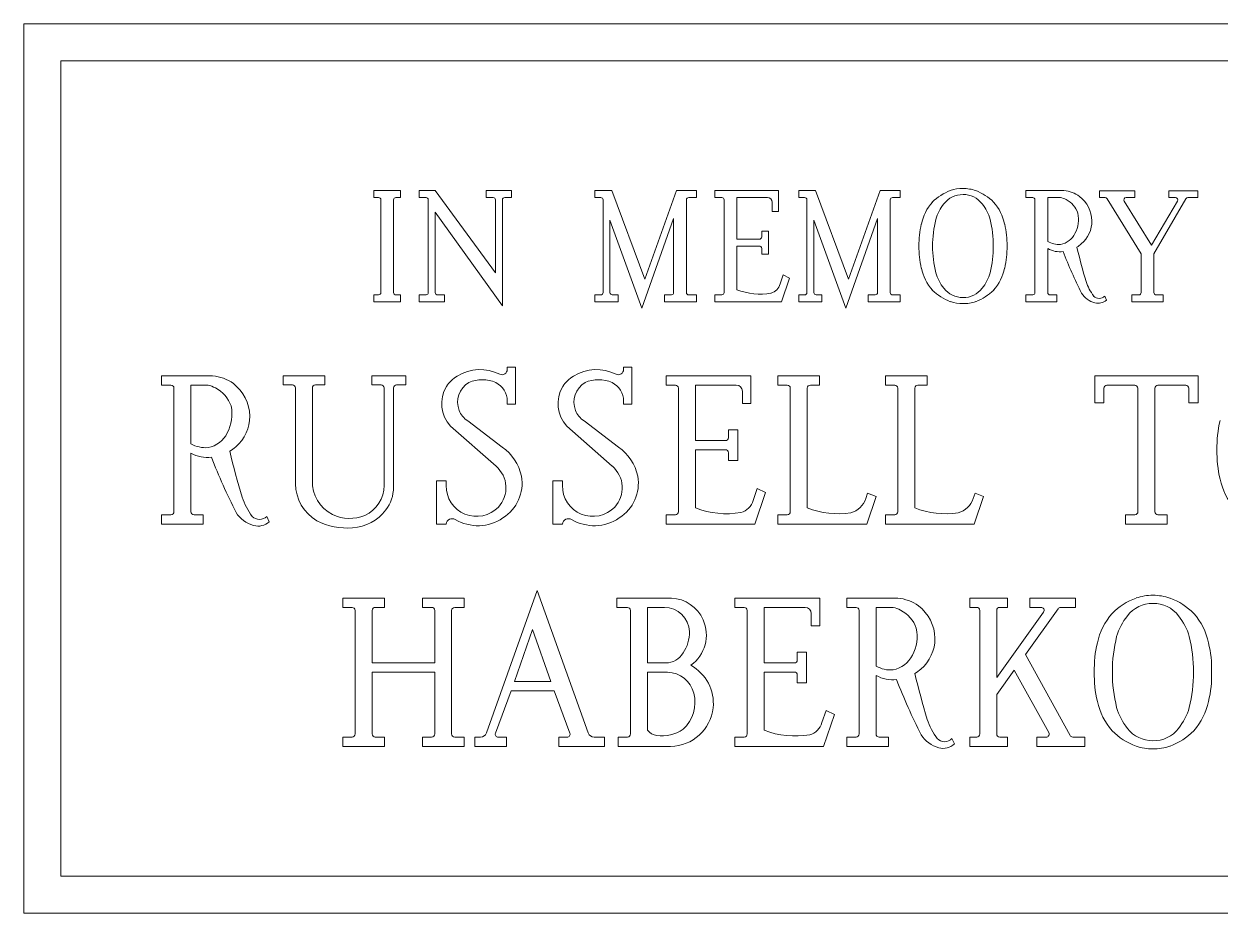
# Model space of a CAD drawing. Header units: inches. Extents: x -6.8 to 6.7, y -3 to 6.
# Drawn here: x -6 to 2.07, y 0 to 6 of the extents above; entities that cross this region are included whole.
import ezdxf

# ---------------------------------------------------------------- set-up
doc = ezdxf.new("R2010")
doc.units = ezdxf.units.IN
doc.header["$MEASUREMENT"] = 0

msp = doc.modelspace()

# ---------------------------------------------------------------- linework, layer by layer
at = {"color": 7, "linetype": 'Continuous', "lineweight": 5}
for p, q in [((6, 6), (-6, 6)), ((-6, 6), (-6, 0)), ((-5.75, 0.25), (-5.75, 5.75)), ((5.75, 5.75), (-5.75, 5.75)), ((-3.6378, 4.8281), (-3.6378, 4.875)), ((-3.6378, 4.875), (-3.4578, 4.875)), ((-3.4578, 4.875), (-3.4578, 4.8281)), ((-3.3331, 4.8281), (-3.3331, 4.875)), ((-3.3331, 4.875), (-3.2236, 4.875)), ((-3.2236, 4.875), (-2.8171, 4.32)), ((-2.8801, 4.8281), (-2.8801, 4.875)), ((-2.8801, 4.875), (-2.7083, 4.875)), ((-2.7083, 4.875), (-2.7083, 4.8281)), ((-2.1459, 4.8281), (-2.1459, 4.875)), ((-2.1459, 4.875), (-2.0327, 4.875)), ((-2.0327, 4.875), (-1.8099, 4.2773)), ((-1.8099, 4.2773), (-1.5967, 4.875)), ((-1.5967, 4.875), (-1.4618, 4.875)), ((-1.4618, 4.875), (-1.4618, 4.8281)), ((-1.3367, 4.8281), (-1.3367, 4.875)), ((-1.3367, 4.875), (-0.9069, 4.875)), ((-0.9069, 4.875), (-0.9069, 4.7348)), ((-0.7701, 4.8281), (-0.7701, 4.875)), ((-0.7701, 4.875), (-0.6568, 4.875)), ((-0.6568, 4.875), (-0.4341, 4.2773)), ((-0.4341, 4.2773), (-0.2209, 4.875)), ((-0.2209, 4.875), (-0.086, 4.875)), ((-0.086, 4.875), (-0.086, 4.8281)), ((0.7616, 4.8281), (0.7616, 4.875)), ((0.7616, 4.875), (1.0196, 4.875)), ((1.2589, 4.8278), (1.2589, 4.8747)), ((1.2589, 4.8747), (1.4974, 4.8747)), ((1.4974, 4.8747), (1.4974, 4.8278)), ((1.7277, 4.8278), (1.7277, 4.8747)), ((1.7277, 4.8747), (1.9234, 4.8747)), ((1.9234, 4.8747), (1.9234, 4.8278)), ((-3.6063, 4.8281), (-3.6378, 4.8281)), ((-3.5906, 4.1876), (-3.5906, 4.8131)), ((-3.5051, 4.8131), (-3.5051, 4.1876)), ((-3.4578, 4.8281), (-3.4893, 4.8281)), ((-3.2858, 4.8281), (-3.3331, 4.8281)), ((-3.2708, 4.1876), (-3.2708, 4.8131)), ((-2.8328, 4.8281), (-2.8801, 4.8281)), ((-2.8171, 4.32), (-2.8171, 4.8131)), ((-2.7706, 4.8131), (-2.7706, 4.0972)), ((-2.7083, 4.8281), (-2.7548, 4.8281)), ((-2.1069, 4.8281), (-2.1459, 4.8281)), ((-2.0911, 4.1876), (-2.0911, 4.8131)), ((-1.5286, 4.8131), (-1.5286, 4.1876)), ((-1.4618, 4.8281), (-1.5128, 4.8281)), ((-1.2894, 4.8281), (-1.3367, 4.8281)), ((-1.2744, 4.1876), (-1.2744, 4.8131)), ((-0.9812, 4.8285), (-1.1882, 4.8285)), ((-1.1882, 4.8285), (-1.1882, 4.5473)), ((-0.9504, 4.7348), (-0.9504, 4.797)), ((-0.7311, 4.8281), (-0.7701, 4.8281)), ((-0.7153, 4.1876), (-0.7153, 4.8131)), ((-0.1528, 4.8131), (-0.1528, 4.1876)), ((-0.086, 4.8281), (-0.137, 4.8281)), ((0.8088, 4.8281), (0.7616, 4.8281)), ((0.8238, 4.1876), (0.8238, 4.8131)), ((0.9963, 4.8285), (0.9101, 4.8285)), ((0.9101, 4.8285), (0.9101, 4.5315)), ((1.2972, 4.8278), (1.2589, 4.8278)), ((1.5402, 4.4495), (1.3107, 4.8196)), ((1.4254, 4.8038), (1.6107, 4.5079)), ((1.4974, 4.8278), (1.4389, 4.8278)), ((1.6107, 4.5079), (1.7854, 4.8046)), ((1.8424, 4.8196), (1.6264, 4.4495)), ((1.7719, 4.8278), (1.7277, 4.8278)), ((1.9234, 4.8278), (1.8559, 4.8278)), ((-2.7706, 4.0972), (-3.2236, 4.7303)), ((-3.2236, 4.7303), (-3.2236, 4.1876)), ((-1.6148, 4.6875), (-1.8294, 4.0823)), ((-1.6148, 4.1876), (-1.6148, 4.6875)), ((-0.9069, 4.7348), (-0.9504, 4.7348)), ((-0.239, 4.6875), (-0.4536, 4.0823)), ((-0.239, 4.1876), (-0.239, 4.6875)), ((-1.8294, 4.0823), (-2.0447, 4.6755)), ((-2.0447, 4.6755), (-2.0447, 4.1876)), ((-0.4536, 4.0823), (-0.6688, 4.6755)), ((-0.6688, 4.6755), (-0.6688, 4.1876)), ((-1.1882, 4.5473), (-1.0364, 4.5473)), ((-1.0207, 4.5623), (-1.0207, 4.6012)), ((-1.0207, 4.6012), (-0.9737, 4.6012)), ((-0.9737, 4.6012), (-0.9737, 4.4473)), ((-1.0364, 4.5013), (-1.1882, 4.5013)), ((-1.1882, 4.5013), (-1.1882, 4.2067)), ((-1.0207, 4.4473), (-1.0207, 4.4863)), ((-0.9737, 4.4473), (-1.0207, 4.4473)), ((0.9101, 4.4843), (0.9101, 4.1876)), ((1.5402, 4.1873), (1.5402, 4.4495)), ((1.6264, 4.4495), (1.6264, 4.1873)), ((-0.8959, 4.2451), (-0.8753, 4.3058)), ((-0.8327, 4.2855), (-0.8874, 4.125)), ((-0.8753, 4.3058), (-0.8327, 4.2855)), ((-3.6378, 4.125), (-3.6378, 4.1719)), ((-3.6378, 4.1719), (-3.6063, 4.1719)), ((-3.4578, 4.125), (-3.6378, 4.125)), ((-3.4893, 4.1719), (-3.4578, 4.1719)), ((-3.4578, 4.1719), (-3.4578, 4.125)), ((-3.3331, 4.125), (-3.3331, 4.1719)), ((-3.3331, 4.1719), (-3.2858, 4.1719)), ((-3.1613, 4.125), (-3.3331, 4.125)), ((-3.2078, 4.1719), (-3.1613, 4.1719)), ((-3.1613, 4.1719), (-3.1613, 4.125)), ((-2.1459, 4.125), (-2.1459, 4.1719)), ((-2.1459, 4.1719), (-2.1069, 4.1719)), ((-1.9899, 4.125), (-2.1459, 4.125)), ((-2.0289, 4.1719), (-1.9899, 4.1719)), ((-1.9899, 4.1719), (-1.9899, 4.125)), ((-1.6771, 4.125), (-1.6771, 4.1719)), ((-1.6771, 4.1719), (-1.6298, 4.1719)), ((-1.4618, 4.125), (-1.6771, 4.125)), ((-1.5128, 4.1719), (-1.4618, 4.1719)), ((-1.4618, 4.1719), (-1.4618, 4.125)), ((-1.3367, 4.125), (-1.3367, 4.1719)), ((-1.3367, 4.1719), (-1.2894, 4.1719)), ((-0.8874, 4.125), (-1.3367, 4.125)), ((-0.7701, 4.125), (-0.7701, 4.1719)), ((-0.7701, 4.1719), (-0.7311, 4.1719)), ((-0.6141, 4.125), (-0.7701, 4.125)), ((-0.6531, 4.1719), (-0.6141, 4.1719)), ((-0.6141, 4.1719), (-0.6141, 4.125)), ((-0.3013, 4.125), (-0.3013, 4.1719)), ((-0.3013, 4.1719), (-0.254, 4.1719)), ((-0.086, 4.125), (-0.3013, 4.125)), ((-0.137, 4.1719), (-0.086, 4.1719)), ((-0.086, 4.1719), (-0.086, 4.125)), ((0.7616, 4.125), (0.7616, 4.1719)), ((0.7616, 4.1719), (0.8088, 4.1719)), ((0.9723, 4.125), (0.7616, 4.125)), ((0.9258, 4.1719), (0.9723, 4.1719)), ((0.9723, 4.1719), (0.9723, 4.125)), ((1.2941, 4.164), (1.3061, 4.137)), ((1.4779, 4.125), (1.4779, 4.1716)), ((1.4779, 4.1716), (1.5252, 4.1716)), ((1.6887, 4.125), (1.4779, 4.125)), ((1.6422, 4.1716), (1.6887, 4.1716)), ((1.6887, 4.1716), (1.6887, 4.125)), ((-2.7378, 3.669), (-2.7378, 3.684)), ((-2.7378, 3.684), (-2.6818, 3.684)), ((-2.6818, 3.684), (-2.6818, 3.434)), ((-1.9528, 3.669), (-1.9528, 3.684)), ((-1.9528, 3.684), (-1.8968, 3.684)), ((-1.8968, 3.684), (-1.8968, 3.434)), ((-5.0705, 3.5625), (-5.0705, 3.625)), ((-5.0705, 3.625), (-4.7265, 3.625)), ((-5.0075, 3.5625), (-5.0705, 3.5625)), ((-4.7575, 3.563), (-4.8725, 3.563)), ((-4.8725, 3.563), (-4.8725, 3.167)), ((-4.2511, 3.5636), (-4.2511, 3.6261)), ((-4.2511, 3.6261), (-3.9691, 3.6261)), ((-4.1881, 3.5636), (-4.2511, 3.5636)), ((-3.9691, 3.5636), (-4.0321, 3.5636)), ((-3.9691, 3.6261), (-3.9691, 3.5636)), ((-3.6521, 3.5636), (-3.6521, 3.6261)), ((-3.6521, 3.6261), (-3.4231, 3.6261)), ((-3.5891, 3.5636), (-3.6521, 3.5636)), ((-3.4231, 3.5636), (-3.4851, 3.5636)), ((-3.4231, 3.6261), (-3.4231, 3.5636)), ((-1.6659, 3.5625), (-1.6659, 3.625)), ((-1.6659, 3.625), (-1.0929, 3.625)), ((-1.6029, 3.5625), (-1.6659, 3.5625)), ((-1.1919, 3.563), (-1.4679, 3.563)), ((-1.4679, 3.563), (-1.4679, 3.188)), ((-1.0929, 3.625), (-1.0929, 3.438)), ((-0.9108, 3.5625), (-0.9108, 3.625)), ((-0.9108, 3.625), (-0.6298, 3.625)), ((-0.8478, 3.5625), (-0.9108, 3.5625)), ((-0.6298, 3.5625), (-0.6918, 3.5625)), ((-0.6298, 3.625), (-0.6298, 3.5625)), ((-0.1856, 3.5625), (-0.1856, 3.625)), ((-0.1856, 3.625), (0.0954, 3.625)), ((-0.1226, 3.5625), (-0.1856, 3.5625)), ((0.0954, 3.5625), (0.0334, 3.5625)), ((0.0954, 3.625), (0.0954, 3.5625)), ((1.2267, 3.443), (1.2267, 3.625)), ((1.2267, 3.625), (1.9247, 3.625)), ((1.4977, 3.563), (1.3092, 3.563)), ((1.8412, 3.563), (1.6537, 3.563)), ((1.9247, 3.625), (1.9247, 3.443)), ((-4.9875, 2.7085), (-4.9875, 3.5425)), ((-4.1671, 2.8971), (-4.1671, 3.5436)), ((-4.0531, 3.5436), (-4.0531, 2.9181)), ((-3.5681, 2.8861), (-3.5681, 3.5436)), ((-3.5061, 3.5436), (-3.5059, 2.8735)), ((-1.5829, 2.7085), (-1.5829, 3.5425)), ((-1.1509, 3.438), (-1.1509, 3.521)), ((-0.8278, 2.7085), (-0.8278, 3.5425)), ((-0.7128, 3.5425), (-0.7128, 2.734)), ((-0.1026, 2.7085), (-0.1026, 3.5425)), ((0.0124, 3.5425), (0.0124, 2.734)), ((1.2892, 3.542), (1.2892, 3.443)), ((1.5187, 2.7085), (1.5187, 3.542)), ((1.6327, 3.542), (1.6327, 2.7085)), ((1.8622, 3.443), (1.8622, 3.542)), ((-2.7378, 3.434), (-2.7378, 3.455)), ((-2.6818, 3.434), (-2.7378, 3.434)), ((-1.9528, 3.434), (-1.9528, 3.455)), ((-1.8968, 3.434), (-1.9528, 3.434)), ((-1.0929, 3.438), (-1.1509, 3.438)), ((1.2892, 3.443), (1.2267, 3.443)), ((1.9247, 3.443), (1.8622, 3.443)), ((-3.0049, 3.322), (-2.7718, 3.145)), ((-2.2199, 3.322), (-1.9868, 3.145)), ((-2.8138, 3.015), (-3.1209, 3.285)), ((-2.0288, 3.015), (-2.3359, 3.285)), ((-1.2446, 3.208), (-1.2446, 3.26)), ((-1.2446, 3.26), (-1.1819, 3.26)), ((-1.1819, 3.26), (-1.1819, 3.0547)), ((-1.4679, 3.188), (-1.2656, 3.188)), ((-4.8725, 3.104), (-4.8725, 2.7085)), ((-1.2656, 3.1267), (-1.4679, 3.1267)), ((-1.4679, 3.1267), (-1.4679, 2.734)), ((-1.2446, 3.0547), (-1.2446, 3.1067)), ((-1.1819, 3.0547), (-1.2446, 3.0547)), ((-3.2149, 2.625), (-3.2149, 2.916)), ((-3.2149, 2.916), (-3.1507, 2.916)), ((-3.1507, 2.916), (-3.1507, 2.8848)), ((-2.4299, 2.625), (-2.4299, 2.916)), ((-2.4299, 2.916), (-2.3657, 2.916)), ((-2.3657, 2.916), (-2.3657, 2.8848)), ((-1.0782, 2.7851), (-1.0507, 2.8661)), ((-0.9939, 2.839), (-1.0669, 2.625)), ((-1.0507, 2.8661), (-0.9939, 2.839)), ((-0.3186, 2.7979), (-0.3061, 2.8345)), ((-0.3061, 2.8345), (-0.2478, 2.812)), ((0.4066, 2.7979), (0.4191, 2.8345)), ((0.4191, 2.8345), (0.4774, 2.812)), ((-0.2478, 2.812), (-0.3118, 2.625)), ((0.4774, 2.812), (0.4134, 2.625)), ((-5.0705, 2.625), (-5.0705, 2.6875)), ((-5.0705, 2.6875), (-5.0075, 2.6875)), ((-4.8515, 2.6875), (-4.7895, 2.6875)), ((-4.7895, 2.6875), (-4.7895, 2.625)), ((-4.3605, 2.677), (-4.3445, 2.641)), ((-1.6659, 2.625), (-1.6659, 2.6875)), ((-1.6659, 2.6875), (-1.6029, 2.6875)), ((-0.9108, 2.625), (-0.9108, 2.6875)), ((-0.9108, 2.6875), (-0.8478, 2.6875)), ((-0.1856, 2.625), (-0.1856, 2.6875)), ((-0.1856, 2.6875), (-0.1226, 2.6875)), ((1.4347, 2.625), (1.4347, 2.6875)), ((1.4347, 2.6875), (1.4977, 2.6875)), ((1.6537, 2.6875), (1.7167, 2.6875)), ((1.7167, 2.6875), (1.7167, 2.625)), ((-4.7895, 2.625), (-5.0705, 2.625)), ((-3.1507, 2.625), (-3.2149, 2.625)), ((-2.3657, 2.625), (-2.4299, 2.625)), ((-1.0669, 2.625), (-1.6659, 2.625)), ((-0.3118, 2.625), (-0.9108, 2.625)), ((0.4134, 2.625), (-0.1856, 2.625)), ((1.7167, 2.625), (1.4347, 2.625)), ((-3.8477, 2.0625), (-3.8477, 2.125)), ((-3.8477, 2.125), (-3.5667, 2.125)), ((-3.5667, 2.125), (-3.5667, 2.0625)), ((-3.3107, 2.0625), (-3.3107, 2.125)), ((-3.3107, 2.125), (-3.0297, 2.125)), ((-3.0297, 2.125), (-3.0297, 2.0625)), ((-2.8781, 1.2155), (-2.5351, 2.177)), ((-2.5351, 2.177), (-2.1911, 1.2155)), ((-1.9993, 2.0625), (-1.9993, 2.125)), ((-1.9993, 2.125), (-1.6303, 2.125)), ((-1.2016, 2.0625), (-1.2016, 2.125)), ((-1.2016, 2.125), (-0.6286, 2.125)), ((-0.6286, 2.125), (-0.6286, 1.938)), ((-0.4465, 2.0625), (-0.4465, 2.125)), ((-0.4465, 2.125), (-0.1025, 2.125)), ((0.3833, 2.0625), (0.3833, 2.125)), ((0.3833, 2.125), (0.6383, 2.125)), ((0.6383, 2.125), (0.6383, 2.0625)), ((0.7893, 2.0625), (0.7893, 2.125)), ((0.7893, 2.125), (1.0973, 2.125)), ((1.0973, 2.125), (1.0973, 2.0625)), ((-3.7847, 2.0625), (-3.8477, 2.0625)), ((-3.7647, 1.2085), (-3.7647, 2.0425)), ((-3.6497, 2.0425), (-3.6497, 1.688)), ((-3.5667, 2.0625), (-3.6287, 2.0625)), ((-3.2487, 2.0625), (-3.3107, 2.0625)), ((-3.2277, 1.688), (-3.2277, 2.0425)), ((-3.1137, 2.0425), (-3.1137, 1.2085)), ((-3.0297, 2.0625), (-3.0927, 2.0625)), ((-1.9263, 2.0625), (-1.9993, 2.0625)), ((-1.9063, 1.2085), (-1.9063, 2.0425)), ((-1.6773, 2.063), (-1.7913, 2.063)), ((-1.7913, 2.063), (-1.7913, 1.688)), ((-1.1386, 2.0625), (-1.2016, 2.0625)), ((-1.1186, 1.2085), (-1.1186, 2.0425)), ((-0.7276, 2.063), (-1.0036, 2.063)), ((-1.0036, 2.063), (-1.0036, 1.688)), ((-0.6866, 1.938), (-0.6866, 2.021)), ((-0.3835, 2.0625), (-0.4465, 2.0625)), ((-0.3635, 1.2085), (-0.3635, 2.0425)), ((-0.1335, 2.063), (-0.2485, 2.063)), ((-0.2485, 2.063), (-0.2485, 1.667)), ((0.4303, 2.0625), (0.3833, 2.0625)), ((0.4513, 1.2085), (0.4513, 2.0425)), ((0.5653, 2.0425), (0.5653, 1.589)), ((0.5653, 1.589), (0.8813, 2.0305)), ((0.6383, 2.0625), (0.5863, 2.0625)), ((0.9797, 2.0529), (0.7598, 1.7457)), ((0.8643, 2.0625), (0.7893, 2.0625)), ((1.0973, 2.0625), (0.9978, 2.0625)), ((-0.6286, 1.938), (-0.6866, 1.938)), ((-2.5671, 1.913), (-2.6891, 1.563)), ((-2.4441, 1.563), (-2.5671, 1.913)), ((-0.7803, 1.708), (-0.7803, 1.76)), ((-0.7803, 1.76), (-0.7176, 1.76)), ((-0.7176, 1.76), (-0.7176, 1.5547)), ((0.7598, 1.7457), (1.0603, 1.1985)), ((-3.6497, 1.688), (-3.2277, 1.688)), ((-3.2277, 1.625), (-3.6497, 1.625)), ((-3.6497, 1.625), (-3.6497, 1.2085)), ((-3.2277, 1.2085), (-3.2277, 1.625)), ((-1.7913, 1.688), (-1.6683, 1.688)), ((-1.6553, 1.625), (-1.7913, 1.625)), ((-1.7913, 1.625), (-1.7913, 1.234)), ((-1.0036, 1.688), (-0.8013, 1.688)), ((-0.8013, 1.6267), (-1.0036, 1.6267)), ((-1.0036, 1.6267), (-1.0036, 1.234)), ((0.6835, 1.6391), (0.5653, 1.474)), ((0.9183, 1.2175), (0.6835, 1.6391)), ((-2.6891, 1.563), (-2.4441, 1.563)), ((-0.7803, 1.5547), (-0.7803, 1.6067)), ((-0.7176, 1.5547), (-0.7803, 1.5547)), ((-0.2485, 1.604), (-0.2485, 1.2085)), ((-2.7111, 1.5), (-2.8181, 1.2145)), ((-2.4221, 1.5), (-2.7111, 1.5)), ((-2.3151, 1.2145), (-2.4221, 1.5)), ((0.5653, 1.474), (0.5653, 1.2085)), ((-0.6139, 1.2851), (-0.5864, 1.3661)), ((-0.5296, 1.339), (-0.6026, 1.125)), ((-0.5864, 1.3661), (-0.5296, 1.339)), ((-3.8477, 1.125), (-3.8477, 1.1875)), ((-3.8477, 1.1875), (-3.7847, 1.1875)), ((-3.6287, 1.1875), (-3.5667, 1.1875)), ((-3.5667, 1.1875), (-3.5667, 1.125)), ((-3.3107, 1.125), (-3.3107, 1.1875)), ((-3.3107, 1.1875), (-3.2487, 1.1875)), ((-3.0927, 1.1875), (-3.0297, 1.1875)), ((-3.0297, 1.1875), (-3.0297, 1.125)), ((-2.9571, 1.125), (-2.9571, 1.1875)), ((-2.9571, 1.1875), (-2.9181, 1.1875)), ((-2.7981, 1.1875), (-2.7431, 1.1875)), ((-2.7431, 1.1875), (-2.7431, 1.125)), ((-2.3891, 1.125), (-2.3891, 1.1875)), ((-2.3891, 1.1875), (-2.3341, 1.1875)), ((-2.1511, 1.1875), (-2.0821, 1.1875)), ((-2.0821, 1.1875), (-2.0821, 1.125)), ((-1.9893, 1.125), (-1.9893, 1.1875)), ((-1.9893, 1.1875), (-1.9263, 1.1875)), ((-1.2016, 1.125), (-1.2016, 1.1875)), ((-1.2016, 1.1875), (-1.1386, 1.1875)), ((-0.4465, 1.125), (-0.4465, 1.1875)), ((-0.4465, 1.1875), (-0.3835, 1.1875)), ((-0.2275, 1.1875), (-0.1655, 1.1875)), ((-0.1655, 1.1875), (-0.1655, 1.125)), ((0.2635, 1.177), (0.2795, 1.141)), ((0.3833, 1.125), (0.3833, 1.1875)), ((0.3833, 1.1875), (0.4303, 1.1875)), ((0.5863, 1.1875), (0.6383, 1.1875)), ((0.6383, 1.1875), (0.6383, 1.125)), ((0.8363, 1.125), (0.8363, 1.1875)), ((0.8363, 1.1875), (0.8993, 1.1875)), ((1.0793, 1.1875), (1.1593, 1.1875)), ((1.1593, 1.1875), (1.1593, 1.125)), ((-3.5667, 1.125), (-3.8477, 1.125)), ((-3.0297, 1.125), (-3.3107, 1.125)), ((-2.7431, 1.125), (-2.9571, 1.125)), ((-2.0821, 1.125), (-2.3891, 1.125)), ((-1.6353, 1.125), (-1.9893, 1.125)), ((-0.6026, 1.125), (-1.2016, 1.125)), ((-0.1655, 1.125), (-0.4465, 1.125)), ((0.6383, 1.125), (0.3833, 1.125)), ((1.1593, 1.125), (0.8363, 1.125)), ((5.75, 0.25), (-5.75, 0.25)), ((-6, 0), (6, 0))]:
    msp.add_line(p, q, dxfattribs=at)
for centre, radius, start, end in [((0.3765, 4.5489), 0.3497, 110.78442, 134.61462), ((0.3375, 4.6862), 0.1626, 89.83124, 142.22793), ((0.3432, 4.595), 0.2952, 91.01902, 107.90551), ((0.3321, 4.5865), 0.3036, 72.34148, 88.89553), ((0.3402, 4.6898), 0.1591, 37.14652, 90.79428), ((0.2952, 4.5437), 0.3562, 45.49929, 68.77887), ((1.0035, 4.671), 0.2046, 53.73636, 85.51082), ((-3.6073, 4.8113), 0.0168, 6.16109, 86.63334), ((-3.4897, 4.8127), 0.0154, 88.60303, 178.60254), ((-3.2862, 4.8127), 0.0154, 1.3975, 88.60258), ((-2.8338, 4.8113), 0.0168, 6.16109, 86.63332), ((-2.7552, 4.8127), 0.0154, 88.603, 178.6025), ((-2.1065, 4.8127), 0.0154, 1.3975, 91.397), ((-1.5132, 4.8127), 0.0154, 88.60302, 178.60265), ((-1.2898, 4.8127), 0.0154, 1.3975, 88.60258), ((-0.9824, 4.7965), 0.032, 0.93467, 87.68471), ((-0.7307, 4.8127), 0.0154, 1.3975, 91.397), ((-0.1374, 4.8127), 0.0154, 88.60302, 178.60265), ((0.3827, 4.5792), 0.3334, 139.01863, 167.85127), ((0.4381, 4.5996), 0.2953, 140.89561, 164.02677), ((0.2378, 4.5996), 0.2953, 15.97292, 39.1047), ((0.2932, 4.5792), 0.3334, 12.14873, 40.98137), ((0.8084, 4.8127), 0.0154, 1.3975, 88.60258), ((0.9547, 4.6625), 0.1712, 62.46395, 75.92247), ((0.9609, 4.6706), 0.1611, 18.89088, 63.08075), ((0.9957, 4.6675), 0.2122, 1.15694, 52.59932), ((1.2963, 4.8112), 0.0167, 30.26957, 86.87114), ((1.4395, 4.8117), 0.0161, 92.07193, 209.2126), ((1.7716, 4.8121), 0.0158, 331.57102, 88.7117), ((1.8554, 4.8135), 0.0143, 87.87072, 154.98857), ((0.9139, 4.6816), 0.2036, 332.07569, 11.6641), ((0.6079, 4.5158), 0.5672, 166.38092, 181.51074), ((0.911, 4.4981), 0.7785, 166.42339, 179.79691), ((-0.1859, 4.507), 0.7286, 359.51089, 13.79801), ((0.068, 4.5158), 0.5672, 358.48926, 13.61908), ((1.0033, 4.6709), 0.2045, 310.66729, 0.23743), ((-1.0361, 4.5626), 0.0154, 268.60274, 358.60282), ((0.9842, 4.6589), 0.1474, 239.80695, 274.71373), ((0.9697, 4.648), 0.1386, 281.04754, 333.53382), ((-1.0361, 4.4859), 0.0154, 1.39718, 91.39726), ((0.6079, 4.4859), 0.5672, 178.48926, 193.61908), ((0.911, 4.5036), 0.7785, 180.20309, 193.5766), ((-0.1859, 4.4946), 0.7286, 346.202, 0.4891), ((0.068, 4.4859), 0.5672, 346.38092, 1.51074), ((0.9953, 4.6308), 0.1696, 239.81162, 258.33939), ((0.9938, 4.6931), 0.2307, 261.82778, 274.89905), ((4.0584, 5.6507), 3.2682, 201.30592, 206.67605), ((0.946, 4.7385), 0.2931, 303.20212, 310.53763), ((5.5847, 5.5719), 4.6062, 193.54263, 196.52785), ((0.3931, 4.4277), 0.3447, 192.63005, 220.50004), ((0.4381, 4.4021), 0.2953, 195.97322, 219.1044), ((0.2378, 4.4021), 0.2953, 320.89529, 344.02709), ((0.2828, 4.4277), 0.3447, 319.49996, 347.36995), ((-1.0315, 4.6066), 0.4295, 248.60376, 279.8642), ((-0.9818, 4.2696), 0.0894, 285.52896, 344.05385), ((0.3765, 4.4527), 0.3497, 225.38547, 249.21551), ((0.3354, 4.3131), 0.1596, 217.57476, 270.90523), ((0.3421, 4.3097), 0.1562, 268.47274, 323.0473), ((0.2952, 4.4579), 0.3563, 291.2212, 314.50063), ((1.4894, 4.3671), 0.3375, 198.2317, 216.99435), ((-3.6072, 4.1886), 0.0167, 273.21545, 356.78453), ((-3.4897, 4.1872), 0.0154, 178.60283, 271.39719), ((-3.2862, 4.1872), 0.0154, 271.39719, 1.39713), ((-3.2082, 4.1872), 0.0154, 178.60287, 271.39713), ((-2.1065, 4.1872), 0.0154, 268.60279, 1.39713), ((-2.028, 4.1886), 0.0167, 183.21547, 266.78453), ((-1.6302, 4.1872), 0.0154, 271.39714, 1.39727), ((-1.5132, 4.1872), 0.0154, 178.60273, 271.39719), ((-1.2898, 4.1872), 0.0154, 271.39719, 1.39713), ((-0.7307, 4.1872), 0.0154, 268.60279, 1.39713), ((-0.6522, 4.1886), 0.0167, 183.21547, 266.78453), ((-0.2544, 4.1872), 0.0154, 271.39714, 1.39727), ((-0.1374, 4.1872), 0.0154, 178.60273, 271.39719), ((0.3343, 4.3665), 0.2542, 251.225, 270.8298), ((0.3413, 4.3731), 0.2608, 269.2597, 288.53205), ((0.8084, 4.1872), 0.0154, 271.39719, 1.39713), ((0.9254, 4.1872), 0.0154, 178.60273, 271.39727), ((1.271, 4.27), 0.1586, 213.03688, 253.99758), ((1.2569, 4.1998), 0.0516, 223.93337, 316.06663), ((1.2491, 4.1984), 0.0838, 254.95678, 312.85877), ((1.5248, 4.1869), 0.0154, 271.39718, 1.39717), ((1.6418, 4.1869), 0.0154, 178.6028, 271.3972), ((-2.9216, 3.3719), 0.2956, 63.30787, 121.47897), ((-2.7736, 3.6684), 0.0358, 244.84464, 0.96563), ((-2.1365, 3.3719), 0.2956, 63.30787, 121.47897), ((-1.9886, 3.6684), 0.0358, 244.84464, 0.96563), ((-5.008, 3.542), 0.0205, 1.3975, 88.60258), ((-4.813, 3.3416), 0.2282, 62.46395, 75.92247), ((-4.7478, 3.3531), 0.2728, 53.73636, 85.51082), ((-4.7583, 3.3483), 0.2829, 1.15694, 52.59932), ((-4.1894, 3.5412), 0.0224, 6.16109, 86.63332), ((-4.0326, 3.5431), 0.0205, 88.60297, 178.60258), ((-3.5904, 3.5412), 0.0224, 6.16109, 86.63328), ((-3.4856, 3.5431), 0.0205, 88.603, 178.6025), ((-2.9523, 3.4381), 0.2278, 149.70335, 222.22563), ((-2.9607, 3.4325), 0.2234, 121.03214, 147.3764), ((-2.9136, 3.446), 0.1592, 122.0003, 200.22753), ((-2.908, 3.3704), 0.229, 66.25888, 113.11186), ((-2.8785, 3.4541), 0.1407, 0.38674, 63.54157), ((-2.1672, 3.4381), 0.2278, 149.70335, 222.22563), ((-2.1757, 3.4325), 0.2234, 121.03214, 147.3764), ((-2.1285, 3.446), 0.1592, 122.0003, 200.22753), ((-2.123, 3.3704), 0.229, 66.25888, 113.11186), ((-2.0934, 3.4541), 0.1407, 0.38674, 63.54157), ((-1.6034, 3.542), 0.0205, 1.3975, 88.60258), ((-1.1936, 3.5203), 0.0427, 0.93467, 87.68471), ((-0.8483, 3.542), 0.0205, 1.39743, 88.60253), ((-0.6923, 3.542), 0.0205, 88.60301, 178.60258), ((-0.1231, 3.542), 0.0205, 1.39743, 88.60253), ((0.0329, 3.542), 0.0205, 88.60301, 178.60258), ((1.3116, 3.5407), 0.0224, 96.16099, 176.63325), ((1.4942, 3.5385), 0.0247, 8.13034, 81.86977), ((1.655, 3.5407), 0.0223, 93.21563, 176.78427), ((1.84, 3.5407), 0.0223, 3.21577, 86.7844), ((-4.8047, 3.3524), 0.2148, 18.89088, 63.08075), ((-4.8673, 3.3671), 0.2714, 332.07569, 11.6641), ((-2.9209, 3.4515), 0.1544, 203.08092, 237.01858), ((-2.1358, 3.4515), 0.1544, 203.08092, 237.01858), ((-4.7482, 3.3529), 0.2727, 310.66729, 0.23743), ((2.808, 3.146), 0.7562, 166.38092, 181.51074), ((-4.7929, 3.3223), 0.1848, 281.04754, 333.53382), ((-4.7736, 3.3369), 0.1966, 239.80695, 274.71373), ((-1.2651, 3.2085), 0.0205, 268.60274, 358.60282), ((-4.7588, 3.2994), 0.2261, 239.81162, 258.33939), ((-4.7607, 3.3825), 0.3076, 261.82778, 274.89905), ((-0.6747, 4.6593), 4.3576, 201.30592, 206.67605), ((-4.8245, 3.443), 0.3908, 303.20212, 310.53763), ((1.3604, 4.5542), 6.1416, 193.54263, 196.52785), ((-2.9641, 2.8767), 0.3301, 12.47328, 54.36825), ((-2.1791, 2.8767), 0.3301, 12.47328, 54.36825), ((-1.2651, 3.1062), 0.0205, 1.39718, 91.39726), ((2.808, 3.1062), 0.7562, 178.48926, 193.61908), ((-2.9369, 2.8699), 0.1903, 316.95438, 49.70526), ((-2.1518, 2.8699), 0.1903, 316.95438, 49.70526), ((-3.8054, 2.9103), 0.2478, 178.19834, 243.21267), ((-2.9171, 2.9013), 0.2792, 302.56577, 9.62241), ((-2.1321, 2.9013), 0.2792, 302.56577, 9.62241), ((2.5215, 3.0286), 0.4596, 192.63005, 220.50004), ((-3.879, 2.8971), 0.288, 180.00131, 240.22616), ((-3.7937, 2.8879), 0.2257, 294.79977, 359.53028), ((-3.7551, 2.8727), 0.2493, 322.23872, 0.17576), ((-2.9457, 2.882), 0.205, 179.21838, 316.16351), ((-2.1607, 2.882), 0.205, 179.21838, 316.16351), ((-4.1, 2.9478), 0.45, 198.2317, 216.99435), ((-1.1928, 2.8178), 0.1192, 285.52896, 344.05385), ((-0.4566, 2.8405), 0.1444, 285.03077, 342.82054), ((0.2686, 2.8405), 0.1444, 285.03077, 342.82054), ((-5.008, 2.708), 0.0205, 271.39719, 1.39713), ((-4.852, 2.708), 0.0205, 178.60273, 271.39727), ((-4.3912, 2.8183), 0.2115, 213.03688, 253.99758), ((-4.41, 2.7247), 0.0687, 223.93337, 316.06663), ((-3.8013, 2.9331), 0.2701, 244.60993, 292.23697), ((-3.7972, 2.8975), 0.2978, 272.9194, 323.43778), ((-2.9356, 2.9139), 0.2999, 239.30892, 304.24978), ((-2.1506, 2.9139), 0.2999, 239.30892, 304.24978), ((-1.6034, 2.708), 0.0205, 271.39719, 1.39713), ((-1.259, 3.2672), 0.5726, 248.60376, 279.8642), ((-0.8483, 2.708), 0.0205, 271.39725, 1.3972), ((-0.5048, 3.2636), 0.5689, 248.55463, 278.66222), ((-0.1231, 2.708), 0.0205, 271.39725, 1.3972), ((0.2204, 3.2636), 0.5689, 248.55463, 278.66222), ((1.4965, 2.7097), 0.0223, 273.21545, 356.78453), ((1.6532, 2.708), 0.0205, 178.60283, 271.39719), ((-4.4205, 2.7229), 0.1117, 254.95678, 312.85877), ((-3.8206, 3.0398), 0.4414, 242.83701, 275.00259), ((-3.1092, 2.6195), 0.0419, 60.67951, 172.4506), ((-2.3242, 2.6195), 0.0419, 60.67951, 172.4506), ((-1.6405, 1.8803), 0.245, 23.77293, 87.62011), ((-0.1239, 1.8531), 0.2728, 53.73636, 85.51082), ((1.6714, 1.6902), 0.4662, 110.78442, 134.61462), ((1.627, 1.7516), 0.3936, 91.01902, 107.90551), ((1.6122, 1.7403), 0.4048, 72.34148, 88.89553), ((1.5631, 1.6833), 0.475, 45.49929, 68.77887), ((-3.7852, 2.042), 0.0205, 1.39736, 88.60264), ((-3.6292, 2.042), 0.0205, 88.60304, 178.6025), ((-3.2482, 2.042), 0.0205, 1.3975, 91.39696), ((-3.0914, 2.0401), 0.0224, 93.36668, 173.83891), ((-1.9268, 2.042), 0.0205, 1.39743, 88.60257), ((-1.6794, 1.8912), 0.1718, 2.66564, 89.29386), ((-1.1391, 2.042), 0.0205, 1.3975, 88.60258), ((-0.7293, 2.0203), 0.0427, 0.93467, 87.68471), ((-0.384, 2.042), 0.0205, 1.3975, 88.60258), ((-0.189, 1.8416), 0.2282, 62.46395, 75.92247), ((-0.1808, 1.8524), 0.2148, 18.89088, 63.08075), ((-0.1343, 1.8483), 0.2829, 1.15694, 52.59932), ((0.4308, 2.042), 0.0205, 1.39749, 91.39684), ((0.5858, 2.042), 0.0205, 88.60301, 178.60258), ((0.8655, 2.0426), 0.0199, 322.60781, 93.35114), ((0.9989, 2.0385), 0.024, 92.66883, 143.21321), ((1.6796, 1.7305), 0.4446, 139.01863, 167.85127), ((1.6194, 1.8733), 0.2168, 89.83124, 142.22793), ((1.6229, 1.878), 0.2121, 37.14652, 90.79428), ((1.5604, 1.7305), 0.4446, 12.14873, 40.98137), ((-1.6433, 1.8756), 0.2494, 305.25783, 24.48474), ((1.7536, 1.7577), 0.3938, 140.89561, 164.02677), ((1.4865, 1.7577), 0.3937, 15.97292, 39.1047), ((-1.7594, 1.8965), 0.2517, 325.80104, 0.62558), ((-0.2433, 1.8671), 0.2714, 332.07569, 11.6641), ((2.3841, 1.6224), 1.0381, 166.42339, 179.79691), ((0.9215, 1.6344), 0.9715, 359.51089, 13.79801), ((-0.1242, 1.8529), 0.2727, 310.66729, 0.23743), ((1.98, 1.646), 0.7562, 166.38092, 181.51074), ((1.26, 1.646), 0.7562, 358.48926, 13.61908), ((-1.6701, 1.8268), 0.1388, 270.74297, 328.85219), ((-0.8008, 1.7085), 0.0205, 268.60274, 358.60282), ((-0.1689, 1.8223), 0.1848, 281.04754, 333.53382), ((-1.6605, 1.4382), 0.1869, 14.19417, 88.40687), ((-1.6413, 1.4141), 0.2944, 354.33161, 61.16902), ((-0.8008, 1.6062), 0.0205, 1.39718, 91.39726), ((-0.1497, 1.8369), 0.1966, 239.80695, 274.71373), ((-0.2005, 1.943), 0.3908, 303.20212, 310.53763), ((5.9843, 3.0542), 6.1416, 193.54263, 196.52785), ((1.98, 1.6062), 0.7562, 178.48926, 193.61908), ((2.3841, 1.6298), 1.0381, 180.20309, 193.5766), ((0.9215, 1.6178), 0.9715, 346.202, 0.4891), ((1.26, 1.6062), 0.7562, 346.38092, 1.51074), ((-0.1348, 1.7994), 0.2261, 239.81162, 258.33939), ((-0.1368, 1.8825), 0.3076, 261.82778, 274.89905), ((3.9492, 3.1593), 4.3576, 201.30592, 206.67605), ((-1.7169, 1.4215), 0.2457, 312.38392, 14.73532), ((-1.6386, 1.417), 0.292, 270.64062, 353.7077), ((1.6935, 1.5286), 0.4596, 192.63005, 220.50004), ((1.7536, 1.4945), 0.3938, 195.97322, 219.1044), ((1.4865, 1.4945), 0.3937, 320.89529, 344.02709), ((1.5465, 1.5286), 0.4596, 319.49996, 347.36995), ((0.5239, 1.4478), 0.45, 198.2317, 216.99435), ((-2.9171, 1.2286), 0.0411, 268.55619, 341.42786), ((-2.7989, 1.2078), 0.0203, 160.70258, 272.35509), ((-2.3338, 1.2075), 0.02, 269.10324, 20.62838), ((-2.1521, 1.2286), 0.0411, 198.57214, 271.44381), ((-1.7154, 1.2934), 0.0964, 218.03266, 261.68458), ((-1.6953, 1.4521), 0.2564, 262.37863, 304.17416), ((-0.7947, 1.7672), 0.5726, 248.60376, 279.8642), ((-0.7285, 1.3178), 0.1192, 285.52896, 344.05385), ((0.8995, 1.2084), 0.0209, 269.56958, 25.73554), ((1.6714, 1.562), 0.4662, 225.38547, 249.21551), ((1.6166, 1.3759), 0.2128, 217.57476, 270.90523), ((1.6256, 1.3713), 0.2083, 268.47274, 323.0473), ((1.5631, 1.5689), 0.475, 291.2212, 314.50063), ((-3.7852, 1.208), 0.0205, 271.39714, 1.39727), ((-3.6292, 1.208), 0.0205, 178.60287, 271.39717), ((-3.2482, 1.208), 0.0205, 268.60283, 1.39713), ((-3.0914, 1.2097), 0.0223, 183.21547, 266.78453), ((-1.9268, 1.208), 0.0205, 271.39721, 1.3972), ((-1.1391, 1.208), 0.0205, 271.39719, 1.39713), ((-0.384, 1.208), 0.0205, 271.39719, 1.39713), ((-0.228, 1.208), 0.0205, 178.60273, 271.39727), ((0.2328, 1.3183), 0.2115, 213.03688, 253.99758), ((0.214, 1.2247), 0.0687, 223.93337, 316.06663), ((0.2035, 1.2229), 0.1117, 254.95678, 312.85877), ((0.4308, 1.208), 0.0205, 268.60295, 1.39713), ((0.5858, 1.208), 0.0205, 178.6028, 271.3972), ((1.0794, 1.2096), 0.0221, 210.18646, 269.67636), ((1.6151, 1.447), 0.3389, 251.225, 270.8298), ((1.6245, 1.4558), 0.3477, 269.2597, 288.53205)]:
    msp.add_arc(centre, radius, start, end, dxfattribs=at)

doc.saveas('drawing.dxf')
